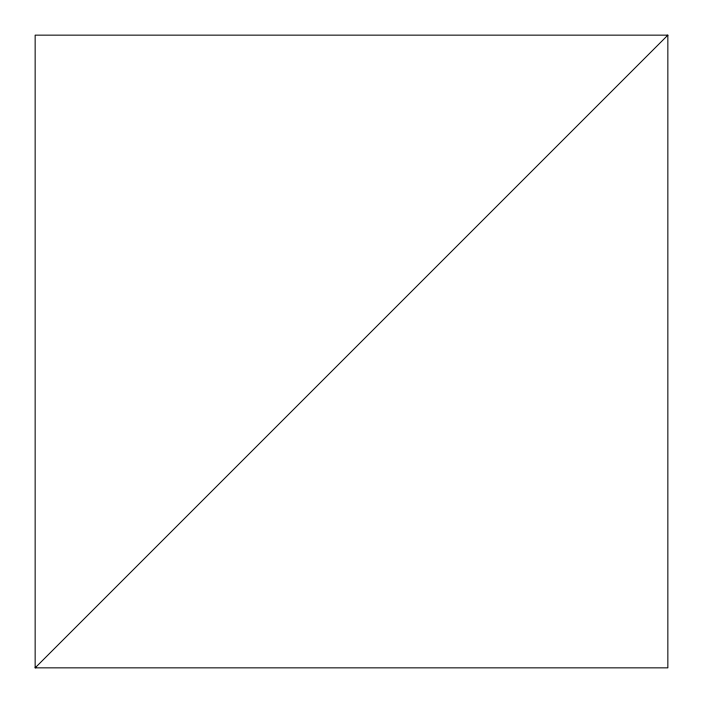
<?xml version="1.0" encoding="UTF-8"?>
<svg xmlns="http://www.w3.org/2000/svg" width="703" height="703" viewBox="0 0 703 703"><rect width="100%" height="100%" fill="white"/><g stroke="black" fill="none" stroke-linecap="round" stroke-linejoin="round"><path stroke-width="1.05" d="M35.15 667.85L667.85 35.15L667.85 667.85L35.15 667.85L35.15 35.15L667.85 35.15"/></g></svg>
